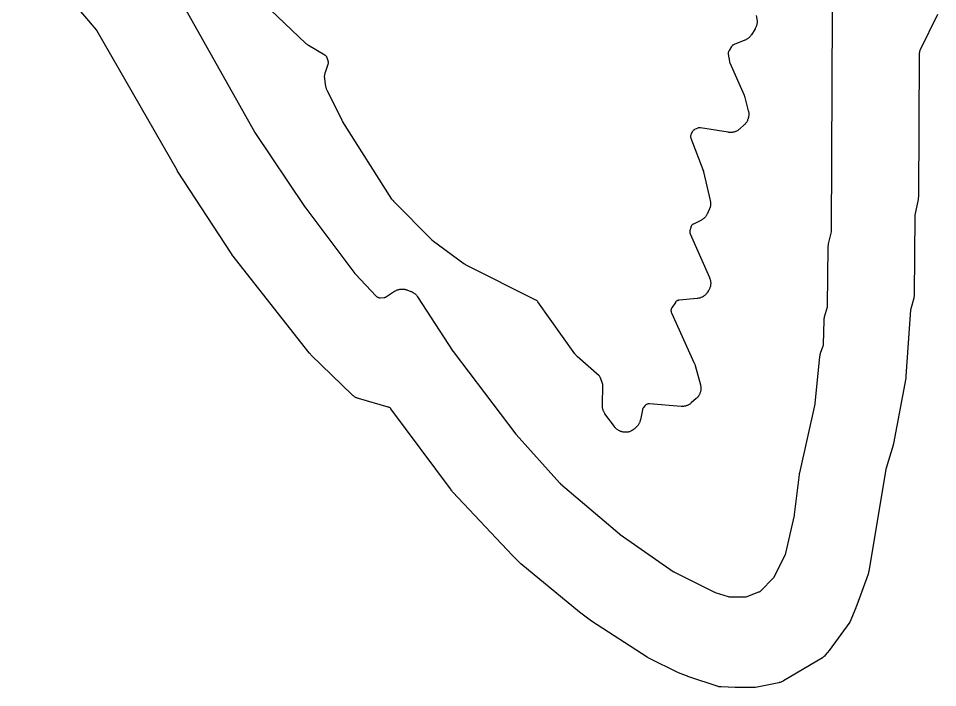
# Model space of a CAD drawing. Header units: millimetres. Extents: x 0 to 194, y 0 to 300.
# Drawn here: x 137.9 to 192.4, y 0 to 39.7 of the extents above; entities that cross this region are included whole.
import ezdxf

# ---------------------------------------------------------------- set-up
doc = ezdxf.new("R2010")
doc.units = ezdxf.units.MM
doc.layers.add('CUT', color=7, linetype='CONTINUOUS')

msp = doc.modelspace()

# ---------------------------------------------------------------- linework, layer by layer
at = {"layer": 'CUT'}
for points in [[(192.4389, 39.9242), (191.3896, 37.7781), (191.3788, 37.7534), (191.3703, 37.7279), (191.3642, 37.7017), (191.3604, 37.675), (191.3598, 37.6632), (191.3569, 37.6532), (191.3513, 37.6206), (191.3492, 37.5875), (191.2964, 29.0987), (191.2957, 29.0773), (191.2934, 29.0344), (191.289, 28.9916), (191.2827, 28.9492), (191.2789, 28.928), (191.0958, 28.0118), (191.0916, 27.9839), (191.09, 27.9556), (191.0501, 23.3066), (191.0495, 23.2872), (191.0475, 23.2486), (191.0438, 23.2101), (191.0399, 23.1814), (191.0329, 23.1433), (191.0243, 23.1056), (191.0196, 23.0868), (190.8477, 22.4574), (190.8413, 22.4285), (190.8378, 22.3992), (190.5624, 18.4552), (190.5599, 18.4296), (190.5517, 18.3657), (190.5477, 18.3403), (189.8245, 14.4588), (189.8192, 14.4345), (189.8045, 14.3742), (189.7979, 14.3502), (189.3848, 12.9894), (189.3798, 12.9708), (189.3738, 12.9451), (189.37, 12.9262), (188.3504, 6.8549), (188.3466, 6.835), (188.3381, 6.7953), (188.3278, 6.7561), (188.3157, 6.7174), (188.3093, 6.6981), (187.648, 4.8681), (187.5865, 4.7198), (187.5814, 4.7075), (187.581, 4.7066), (187.2292, 3.8585), (185.9942, 2.1712), (185.897, 2.0533), (185.8582, 2.0064), (185.7822, 1.9142), (185.7011, 1.8159), (185.6917, 1.8081), (185.6555, 1.7813), (185.618, 1.7563), (185.599, 1.7442), (183.2878, 0.3641), (183.2658, 0.3518), (183.2213, 0.3285), (183.1756, 0.3077), (183.1405, 0.2941), (183.0928, 0.2785), (183.0442, 0.2656), (183.0198, 0.2599), (181.6331, -0.0257), (181.6074, -0.0303), (181.6071, -0.0303), (180.8838, -0.0207), (180.6236, -0.0173), (180.4922, -0.0155), (180.4181, -0.0145), (179.5938, 0.0094), (179.572, 0.0106), (179.5285, 0.014), (179.4852, 0.0195), (179.4529, 0.0252), (179.4104, 0.0349), (179.3683, 0.0466), (179.3474, 0.053), (177.7404, 0.5863), (177.6114, 0.6354), (177.5931, 0.6424), (177.5411, 0.6623), (177.0509, 0.8492), (175.2912, 1.7246), (175.2691, 1.7364), (175.2148, 1.7673), (175.1934, 1.7802), (171.893, 3.9086), (171.186, 4.4551), (167.7052, 7.3097), (167.2063, 7.81), (163.6676, 11.5709), (163.6502, 11.5905), (163.6197, 11.627), (163.6191, 11.6278), (163.6156, 11.6324), (163.6126, 11.6363), (163.5187, 11.7602), (159.9957, 16.5081), (159.978, 16.5298), (159.9583, 16.5497), (159.9369, 16.5677), (159.9139, 16.5837), (159.8895, 16.5974), (159.8639, 16.6088), (159.8373, 16.6177), (158.0688, 17.1238), (158.0478, 17.1304), (158.0061, 17.1446), (157.965, 17.1609), (157.935, 17.1745), (157.8957, 17.1947), (157.8671, 17.2112), (157.8301, 17.2351), (157.8032, 17.2543), (157.7687, 17.2818), (157.7355, 17.3108), (157.7193, 17.3258), (155.2363, 19.7288), (155.2151, 19.7508), (155.1639, 19.8076), (155.1442, 19.831), (150.558, 25.6709), (150.5461, 25.6869), (150.5171, 25.7273), (150.5059, 25.7437), (147.3298, 30.6203), (147.3231, 30.631), (147.3065, 30.6581), (147.3, 30.669), (142.5426, 38.9608), (142.5278, 38.984), (142.511, 39.0058), (137.8805, 44.4547)], [(146.4074, 42.706), (151.9, 32.9448), (151.9059, 32.9349), (151.9141, 32.9215), (151.9203, 32.9118), (154.8559, 28.519), (154.8608, 28.5119), (154.8676, 28.5023), (154.8727, 28.4953), (157.8567, 24.5412), (157.8672, 24.5281), (157.882, 24.5105), (157.8932, 24.498), (159.1217, 23.2012), (159.1429, 23.1808), (159.1661, 23.1627), (159.191, 23.1468), (159.2172, 23.1335), (159.2447, 23.1229), (159.2731, 23.1149), (159.3021, 23.1098), (159.3315, 23.1076), (159.3609, 23.1083), (159.5904, 23.1247), (159.6208, 23.1285), (159.6507, 23.1353), (159.6798, 23.1452), (159.7077, 23.158), (159.7341, 23.1736), (160.2108, 23.488), (160.2289, 23.4994), (160.2656, 23.5212), (160.3033, 23.5412), (160.3323, 23.5548), (160.3717, 23.5712), (160.4018, 23.582), (160.4426, 23.5946), (160.4736, 23.6025), (160.5154, 23.6112), (160.547, 23.6161), (160.5895, 23.6207), (160.6214, 23.6227), (160.6641, 23.6233), (160.6961, 23.6222), (160.7387, 23.6187), (160.7704, 23.6146), (160.8124, 23.6071), (160.8436, 23.6), (160.8848, 23.5885), (160.9253, 23.5752), (160.9454, 23.568), (161.1813, 23.4775), (161.2029, 23.4685), (161.2458, 23.4495), (161.2876, 23.4282), (161.318, 23.4107), (161.3574, 23.3852), (161.3858, 23.3646), (161.4223, 23.3351), (161.4485, 23.3116), (161.4817, 23.2785), (161.5053, 23.2525), (161.5349, 23.2161), (161.5625, 23.1782), (161.5759, 23.1589), (163.6745, 19.9463), (163.6803, 19.9378), (163.6883, 19.9264), (163.6943, 19.9181), (167.3956, 15.0161), (167.4037, 15.0058), (167.4152, 14.992), (167.4238, 14.982), (170.0143, 12.1112), (170.0279, 12.0971), (170.0472, 12.0783), (170.0617, 12.0651), (173.5531, 9.0886), (173.5645, 9.0793), (173.5805, 9.067), (173.5923, 9.0583), (176.7528, 6.859), (176.7711, 6.8472), (176.7968, 6.832), (176.816, 6.8216), (179.1951, 5.6356), (179.2163, 5.626), (179.2381, 5.6182), (180.0103, 5.3729), (180.0388, 5.3653), (180.0679, 5.3606), (180.0974, 5.3588), (180.9676, 5.3479), (180.9949, 5.3488), (181.0219, 5.3522), (181.0485, 5.358), (181.0745, 5.3662), (181.8356, 5.6447), (181.8602, 5.655), (181.8837, 5.6673), (181.906, 5.6817), (181.927, 5.698), (181.9464, 5.7161), (182.6749, 6.4566), (182.6955, 6.4798), (182.7136, 6.505), (182.729, 6.5319), (183.4119, 7.8868), (183.4263, 7.9206), (183.4366, 7.9558), (183.9415, 10.1929), (183.9445, 10.208), (183.9481, 10.2289), (183.9504, 10.2441), (184.2345, 12.6183), (184.2377, 12.6407), (184.2473, 12.6966), (184.2517, 12.7188), (185.1626, 16.7953), (185.166, 16.813), (185.1699, 16.8375), (185.1722, 16.8554), (185.4468, 19.6069), (185.4503, 19.6336), (185.4589, 19.6868), (185.4706, 19.7394), (185.4854, 19.7912), (185.4936, 19.8169), (185.6509, 20.2625), (185.6599, 20.293), (185.6656, 20.3243), (185.6679, 20.3561), (185.6972, 21.7609), (185.6981, 21.7803), (185.7005, 21.8191), (185.7047, 21.8578), (185.7091, 21.8866), (185.7166, 21.9248), (185.7257, 21.9626), (185.7307, 21.9814), (185.8994, 22.5674), (185.9057, 22.5937), (185.9096, 22.6204), (185.9111, 22.6474), (185.946, 26.1092), (185.9469, 26.1334), (185.95, 26.1817), (185.9557, 26.2297), (185.9639, 26.2774), (185.9687, 26.3011), (186.1326, 27.0161), (186.1382, 27.0488), (186.1402, 27.0818), (186.1959, 40.0716)], [(181.6758, 39.8551), (181.7127, 39.6318), (181.7159, 39.609), (181.721, 39.5634), (181.7239, 39.5176), (181.7242, 39.4832), (181.7224, 39.4373), (181.7192, 39.4031), (181.7127, 39.3577), (181.7061, 39.3239), (181.695, 39.2794), (181.685, 39.2465), (181.6694, 39.2033), (181.6561, 39.1716), (181.6362, 39.1302), (181.6142, 39.0899), (181.6027, 39.0701), (181.3875, 38.7196), (181.3762, 38.7023), (181.353, 38.668), (181.3282, 38.6349), (181.3085, 38.611), (181.2807, 38.5803), (181.2589, 38.5582), (181.2285, 38.5302), (181.2047, 38.5103), (181.1718, 38.4852), (181.1463, 38.4675), (181.1113, 38.4455), (181.0843, 38.4303), (181.0473, 38.4116), (181.0096, 38.3947), (180.9905, 38.3866), (180.3548, 38.1357), (180.3263, 38.1226), (180.2993, 38.1067), (180.2741, 38.088), (180.2509, 38.0669), (180.2302, 38.0434), (180.212, 38.0178), (180.0581, 37.7764), (180.043, 37.7498), (180.0307, 37.7217), (180.0213, 37.6926), (180.0149, 37.6626), (180.0116, 37.6322), (180.0115, 37.6015), (180.0144, 37.571), (180.0797, 37.1325), (180.0848, 37.1065), (180.0921, 37.081), (180.1017, 37.0563), (180.9492, 35.123), (180.9559, 35.1068), (180.9688, 35.0741), (180.9803, 35.041), (180.9905, 35.0074), (180.9953, 34.9905), (181.2038, 34.1974), (181.2088, 34.1765), (181.2177, 34.1344), (181.2246, 34.092), (181.2283, 34.06), (181.2311, 34.0172), (181.2317, 33.985), (181.2304, 33.942), (181.2279, 33.9099), (181.2226, 33.8673), (181.2152, 33.825), (181.211, 33.8039), (181.2099, 33.7992), (181.2043, 33.7768), (181.192, 33.7326), (181.1774, 33.689), (181.1648, 33.6569), (181.1458, 33.615), (181.13, 33.5844), (181.1069, 33.5447), (181.0881, 33.5159), (181.061, 33.4787), (181.0393, 33.4519), (181.0086, 33.4177), (180.9762, 33.3852), (180.9595, 33.3693), (180.6919, 33.1265), (180.6749, 33.1119), (180.6402, 33.0835), (180.6041, 33.0568), (180.5761, 33.0382), (180.5376, 33.0152), (180.5079, 32.9995), (180.4672, 32.9805), (180.4361, 32.9678), (180.3938, 32.9529), (180.3615, 32.9434), (180.3179, 32.9328), (180.2849, 32.9265), (180.2405, 32.9203), (180.207, 32.9174), (180.1621, 32.9157), (180.1285, 32.9161), (180.0837, 32.9188), (180.0392, 32.9238), (180.0169, 32.9269), (178.3688, 33.1951), (178.3398, 33.1984), (178.3107, 33.1989), (178.2816, 33.1965), (178.2529, 33.1913), (178.2248, 33.1833), (178.1976, 33.1727), (178.0183, 33.092), (177.9917, 33.0785), (177.9666, 33.0623), (177.9432, 33.0437), (177.9218, 33.023), (177.9026, 33.0002), (177.8857, 32.9755), (177.8714, 32.9494), (177.8049, 32.8124), (177.7929, 32.7842), (177.7839, 32.755), (177.778, 32.725), (177.7751, 32.6946), (177.7753, 32.664), (177.7786, 32.6337), (177.785, 32.6038), (177.7944, 32.5747), (178.5039, 30.7104), (178.5136, 30.682), (178.5355, 30.6104), (178.5433, 30.5814), (178.9427, 28.8781), (178.9472, 28.8567), (178.9551, 28.8139), (178.9609, 28.7707), (178.9636, 28.7382), (178.9652, 28.6947), (178.9648, 28.6621), (178.9622, 28.6186), (178.9587, 28.5862), (178.9519, 28.5432), (178.9452, 28.5112), (178.9343, 28.4691), (178.9246, 28.4379), (178.9096, 28.397), (178.8927, 28.3569), (178.8837, 28.337), (178.7563, 28.0715), (178.7465, 28.0523), (178.726, 28.0144), (178.7037, 27.9775), (178.6857, 27.9507), (178.66, 27.9161), (178.6395, 27.8911), (178.6105, 27.8591), (178.5878, 27.8362), (178.5559, 27.8072), (178.531, 27.7865), (178.4965, 27.7607), (178.4698, 27.7425), (178.433, 27.7201), (178.3952, 27.6994), (178.376, 27.6895), (177.9437, 27.4796), (177.9179, 27.4654), (177.8935, 27.4488), (177.8709, 27.4298), (177.8503, 27.4088), (177.8319, 27.3858), (177.8158, 27.3611), (177.8022, 27.3349), (177.7912, 27.3076), (177.783, 27.2793), (177.7361, 27.0827), (177.7309, 27.0553), (177.7283, 27.0276), (177.7282, 26.9997), (177.7308, 26.9719), (177.7359, 26.9445), (177.7435, 26.9177), (177.7536, 26.8917), (178.901, 24.3001), (178.9094, 24.2798), (178.9252, 24.2388), (178.939, 24.1971), (178.9478, 24.1654), (178.9574, 24.1225), (178.9631, 24.09), (178.9685, 24.0464), (178.971, 24.0136), (178.9721, 23.9696), (178.9713, 23.9367), (178.9682, 23.8929), (178.9642, 23.8602), (178.9568, 23.8169), (178.9497, 23.7847), (178.9381, 23.7423), (178.9278, 23.711), (178.9121, 23.67), (178.8989, 23.6398), (178.8792, 23.6005), (178.8577, 23.5622), (178.8465, 23.5433), (178.7817, 23.44), (178.769, 23.4209), (178.7427, 23.3834), (178.7145, 23.3472), (178.692, 23.3212), (178.6603, 23.2882), (178.6353, 23.2646), (178.6003, 23.2349), (178.573, 23.214), (178.5353, 23.1881), (178.506, 23.1701), (178.4658, 23.1481), (178.4349, 23.1332), (178.3926, 23.1154), (178.3603, 23.1037), (178.3165, 23.0903), (178.2832, 23.0819), (178.2382, 23.0731), (178.1928, 23.0665), (178.1701, 23.0638), (177.0951, 22.9639), (177.0655, 22.9596), (177.0364, 22.9524), (177.0082, 22.9424), (176.9812, 22.9296), (176.9555, 22.9141), (176.9315, 22.8962), (176.9094, 22.8759), (176.8895, 22.8536), (176.8719, 22.8294), (176.662, 22.5087), (176.6468, 22.4827), (176.6343, 22.4552), (176.6246, 22.4267), (176.6178, 22.3973), (176.614, 22.3674), (176.6132, 22.3373), (176.6154, 22.3073), (176.6206, 22.2776), (176.6288, 22.2486), (176.6399, 22.2205), (177.9994, 19.2226), (178.0066, 19.206), (178.0202, 19.1724), (178.0325, 19.1383), (178.0433, 19.1038), (178.0484, 19.0864), (178.3587, 17.9418), (178.3641, 17.9198), (178.3737, 17.8755), (178.3811, 17.8309), (178.385, 17.7972), (178.3878, 17.752), (178.3883, 17.718), (178.3866, 17.6728), (178.3836, 17.639), (178.3774, 17.5941), (178.371, 17.5608), (178.3603, 17.5168), (178.3506, 17.4843), (178.3356, 17.4416), (178.3227, 17.4102), (178.3034, 17.3692), (178.2874, 17.3393), (178.2641, 17.3005), (178.2451, 17.2723), (178.218, 17.236), (178.1964, 17.2099), (178.1658, 17.1765), (178.1335, 17.1447), (178.117, 17.1293), (177.8178, 16.8627), (177.8004, 16.848), (177.765, 16.8195), (177.7282, 16.7928), (177.6996, 16.7743), (177.6603, 16.7515), (177.63, 16.7359), (177.5886, 16.7172), (177.5569, 16.7047), (177.5138, 16.6903), (177.481, 16.6811), (177.4367, 16.6711), (177.4031, 16.6653), (177.358, 16.6598), (177.324, 16.6574), (177.2786, 16.6564), (177.2331, 16.6578), (177.2104, 16.6591), (175.3359, 16.8111), (175.3073, 16.812), (175.2787, 16.8103), (175.2504, 16.8058), (175.2227, 16.7986), (175.1958, 16.7888), (175.17, 16.7765), (175.1454, 16.7618), (175.1224, 16.7449), (175.1011, 16.7258), (175.0817, 16.7047), (174.984, 16.5881), (174.9662, 16.5646), (174.9508, 16.5395), (174.9379, 16.5129), (174.9277, 16.4852), (174.9203, 16.4567), (174.7978, 15.8689), (174.7927, 15.8472), (174.7815, 15.804), (174.7681, 15.7615), (174.7565, 15.7302), (174.739, 15.6892), (174.7244, 15.6592), (174.7029, 15.6201), (174.6854, 15.5917), (174.6601, 15.5549), (174.6399, 15.5284), (174.6111, 15.4943), (174.5808, 15.4617), (174.5651, 15.4458), (174.4661, 15.3497), (174.4502, 15.3349), (174.4176, 15.3062), (174.3837, 15.2791), (174.3573, 15.26), (174.3209, 15.2363), (174.2928, 15.2199), (174.2543, 15.1998), (174.2248, 15.1861), (174.1845, 15.1699), (174.1538, 15.1591), (174.1121, 15.1468), (174.0805, 15.1391), (174.0379, 15.1308), (174.0057, 15.1262), (173.9624, 15.1221), (173.9299, 15.1206), (173.8865, 15.1207), (173.854, 15.1223), (173.8108, 15.1266), (173.7786, 15.1313), (173.7359, 15.1398), (173.7044, 15.1476), (173.6628, 15.1601), (173.6218, 15.1746), (173.6047, 15.1811), (173.588, 15.1884), (173.5504, 15.2058), (173.5135, 15.2251), (173.4866, 15.2407), (173.4517, 15.2633), (173.4263, 15.2814), (173.3936, 15.3071), (173.37, 15.3274), (173.3398, 15.3561), (173.3182, 15.3785), (173.2907, 15.4098), (173.2648, 15.4423), (173.2522, 15.4588), (172.6956, 16.226), (172.6837, 16.2433), (172.6608, 16.2782), (172.6395, 16.3142), (172.6248, 16.3419), (172.6069, 16.3797), (172.5949, 16.4086), (172.5806, 16.4479), (172.5712, 16.4778), (172.5607, 16.5183), (172.5542, 16.5489), (172.5474, 16.5902), (172.5438, 16.6213), (172.5409, 16.6631), (172.5399, 16.7049), (172.5399, 16.7258), (172.5677, 17.9162), (172.567, 17.9445), (172.5637, 17.9727), (172.5577, 18.0004), (172.5491, 18.0274), (172.4312, 18.3456), (172.4197, 18.3725), (172.4057, 18.3982), (172.3892, 18.4224), (172.3704, 18.4448), (172.3495, 18.4653), (171.0472, 19.6258), (171.0288, 19.6431), (170.9932, 19.6786), (170.9595, 19.7161), (170.9281, 19.7554), (170.9129, 19.7756), (168.7077, 22.8717), (168.6896, 22.8947), (168.6693, 22.9158), (168.6472, 22.9348), (168.6232, 22.9515), (168.5978, 22.9659), (164.4519, 25.0446), (164.4349, 25.0536), (164.4014, 25.0722), (164.3688, 25.0922), (164.337, 25.1136), (164.3214, 25.1246), (162.5233, 26.4496), (162.5093, 26.4604), (162.4817, 26.4824), (162.455, 26.5055), (162.4293, 26.5296), (162.4166, 26.542), (160.1712, 28.8171), (160.1549, 28.8346), (160.1233, 28.8702), (160.0936, 28.9075), (160.0659, 28.9463), (160.0525, 28.9661), (157.1416, 33.541), (157.1296, 33.561), (157.101, 33.6117), (157.09, 33.6322), (156.2173, 35.3798), (156.2074, 35.4011), (156.1887, 35.444), (156.1722, 35.4879), (156.1616, 35.5213), (156.1498, 35.5667), (156.1404, 35.6126), (156.1362, 35.6356), (156.0668, 36.0936), (156.0641, 36.1149), (156.0597, 36.1576), (156.0573, 36.2006), (156.0571, 36.2328), (156.0588, 36.2757), (156.0617, 36.3078), (156.0675, 36.3504), (156.0734, 36.3821), (156.0833, 36.4239), (156.0952, 36.4652), (156.1016, 36.4858), (156.2657, 36.969), (156.2736, 36.9964), (156.2788, 37.0243), (156.2814, 37.0526), (156.2813, 37.0811), (156.2785, 37.1094), (156.273, 37.1373), (156.2649, 37.1645), (156.2031, 37.3411), (156.1919, 37.3688), (156.1779, 37.3952), (156.1614, 37.4201), (156.1424, 37.4433), (156.1213, 37.4644), (156.0982, 37.4834), (156.0733, 37.4999), (155.1006, 38.0783), (155.0792, 38.0918), (155.0373, 38.12), (154.9971, 38.1505), (154.9586, 38.1832), (154.9399, 38.2001), (152.842, 40.1983)]]:
    msp.add_lwpolyline(points, dxfattribs=at)

doc.saveas('drawing.dxf')
